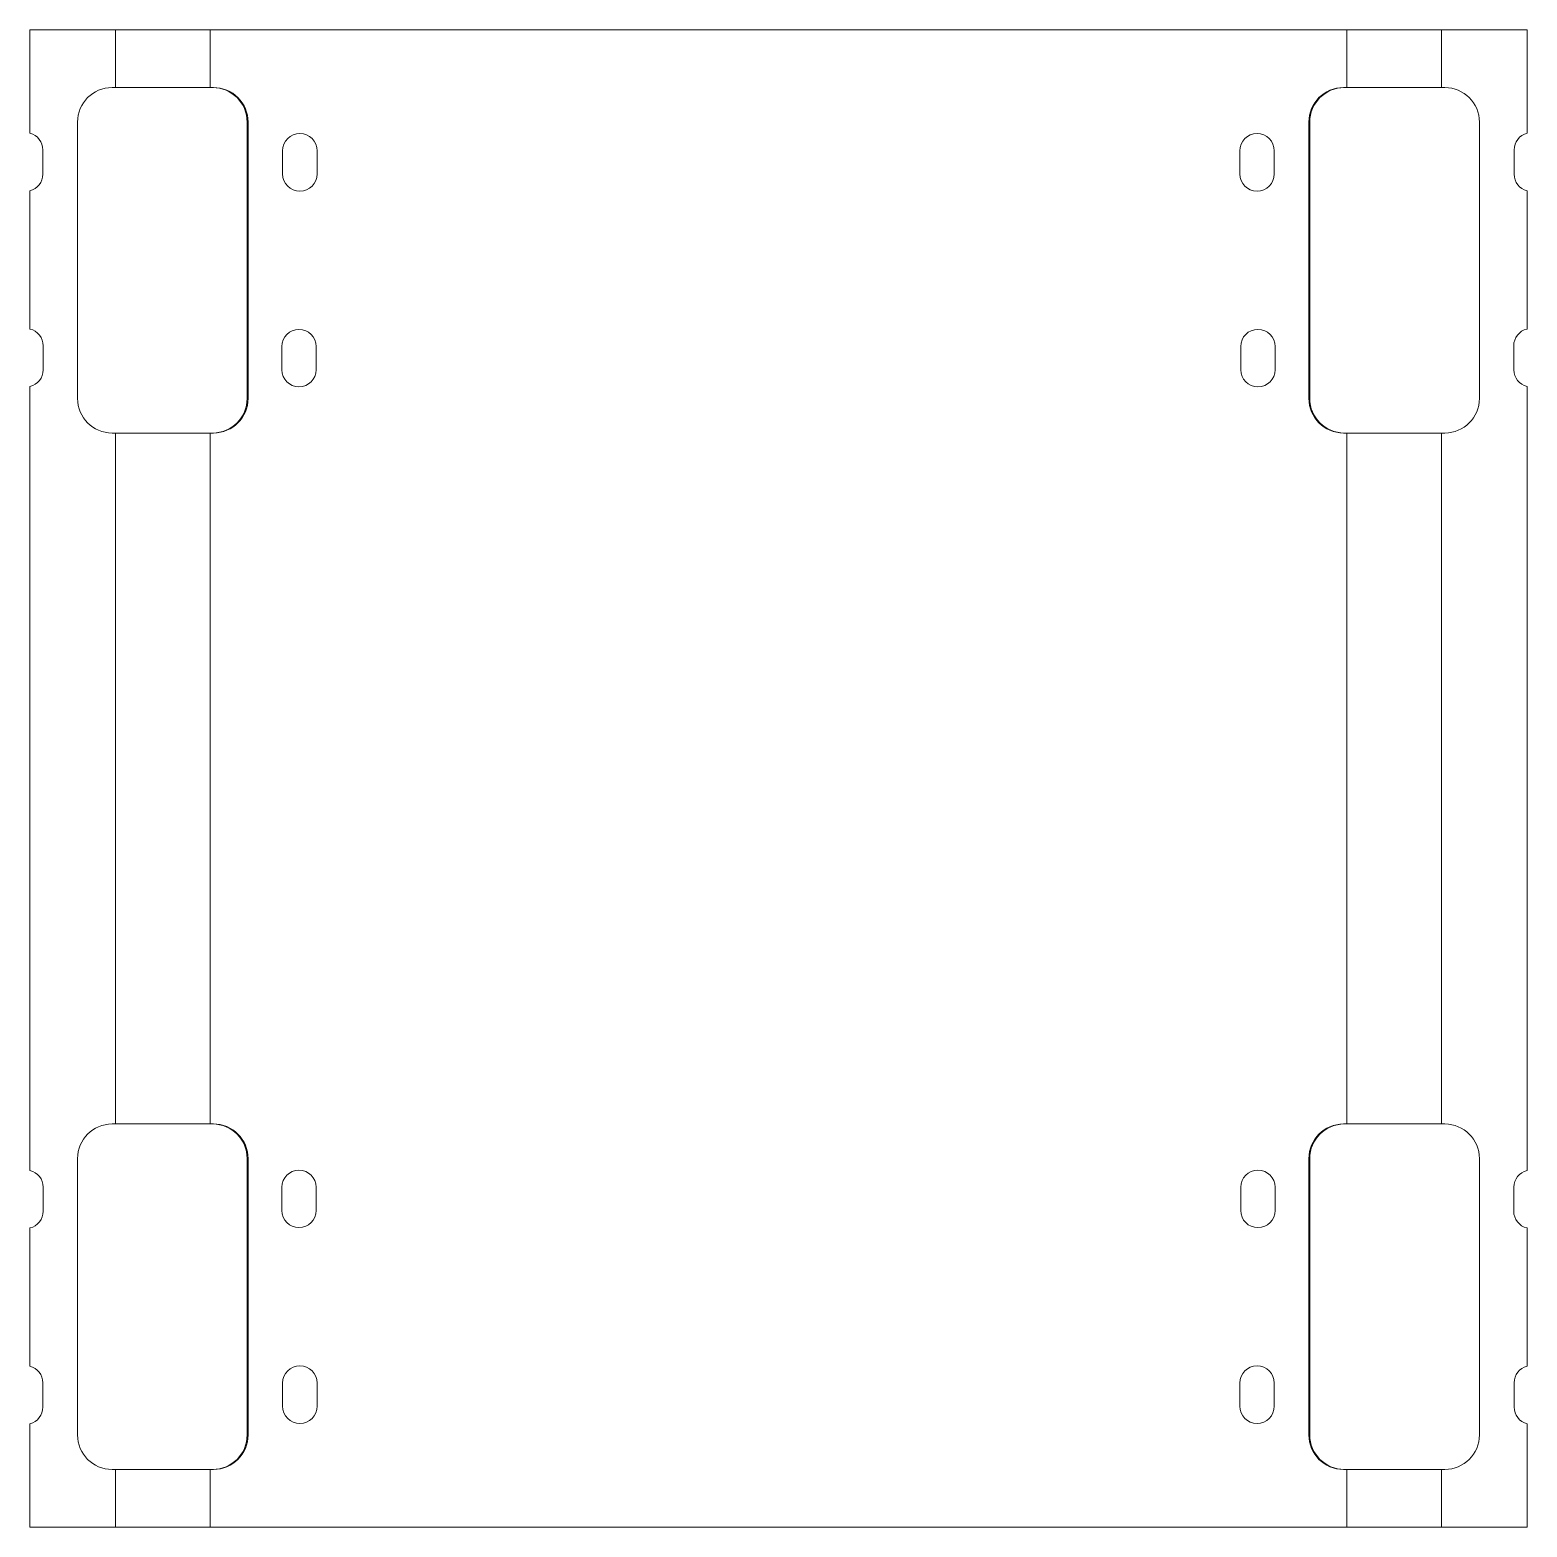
# Model space of a CAD drawing. Header units: millimetres. Extents: x -98 to 32, y -130 to 0.
import ezdxf

# ---------------------------------------------------------------- set-up
doc = ezdxf.new("R2010")
doc.units = ezdxf.units.MM

msp = doc.modelspace()

# ---------------------------------------------------------------- linework, layer by layer
at = {"color": 7, "linetype": 'Continuous', "lineweight": 15}
for p, q in [((-97.85, -8.97), (-97.85, 0)), ((32.15, 0), (-97.85, 0)), ((-90.41, -5), (-90.41, 0)), ((-82.21, -5), (-82.21, 0)), ((16.51, -5), (16.51, 0)), ((24.71, -5), (24.71, 0)), ((32.15, -8.97), (32.15, 0)), ((-90.72, -5), (-81.91, -5)), ((25.01, -5), (16.2, -5)), ((-93.72, -32), (-93.72, -8)), ((-78.91, -8), (-78.99, -8)), ((-78.99, -32), (-78.99, -8)), ((-78.91, -32), (-78.91, -8)), ((13.2, -32), (13.2, -8)), ((13.28, -8), (13.2, -8)), ((13.28, -32), (13.28, -8)), ((28.01, -32), (28.01, -8)), ((-96.73, -10.42), (-96.74, -12.52)), ((-75.91, -12.5), (-75.91, -10.5)), ((-72.91, -10.5), (-72.91, -12.5)), ((7.2, -12.5), (7.2, -10.5)), ((10.2, -10.5), (10.2, -12.5)), ((31.03, -12.52), (31.03, -10.42)), ((-97.85, -25.97), (-97.85, -13.97)), ((32.15, -25.97), (32.15, -13.97)), ((-96.7, -27.43), (-96.7, -29.51)), ((-75.99, -29.5), (-75.99, -27.5)), ((-72.99, -27.5), (-72.99, -29.5)), ((7.28, -29.5), (7.28, -27.5)), ((10.28, -27.5), (10.28, -29.5)), ((31, -29.51), (30.99, -27.43)), ((-97.85, -99.03), (-97.85, -30.97)), ((32.15, -99.03), (32.15, -30.97)), ((-78.99, -32), (-78.91, -32)), ((13.2, -32), (13.28, -32)), ((-90.72, -35), (-81.91, -35)), ((-90.41, -95), (-90.41, -35)), ((-82.21, -95), (-82.21, -35)), ((25.01, -35), (16.2, -35)), ((16.51, -95), (16.51, -35)), ((24.71, -95), (24.71, -35)), ((-90.72, -95), (-81.91, -95)), ((25.01, -95), (16.2, -95)), ((-93.72, -122), (-93.72, -98)), ((-78.91, -98), (-78.99, -98)), ((-78.99, -122), (-78.99, -98)), ((-78.91, -122), (-78.91, -98)), ((13.2, -122), (13.2, -98)), ((13.28, -98), (13.2, -98)), ((13.28, -122), (13.28, -98)), ((28.01, -122), (28.01, -98)), ((-96.7, -100.49), (-96.7, -102.57)), ((-75.99, -102.5), (-75.99, -100.5)), ((-72.99, -100.5), (-72.99, -102.5)), ((7.28, -102.5), (7.28, -100.5)), ((10.28, -100.5), (10.28, -102.5)), ((30.99, -102.57), (31, -100.49)), ((-97.85, -116.03), (-97.85, -104.03)), ((32.15, -116.03), (32.15, -104.03)), ((-96.74, -117.48), (-96.73, -119.58)), ((-75.91, -119.5), (-75.91, -117.5)), ((-72.91, -117.5), (-72.91, -119.5)), ((7.2, -119.5), (7.2, -117.5)), ((10.2, -117.5), (10.2, -119.5)), ((31.03, -119.58), (31.03, -117.48)), ((-97.85, -130), (-97.85, -121.03)), ((-78.99, -122), (-78.91, -122)), ((13.2, -122), (13.28, -122)), ((32.15, -130), (32.15, -121.03)), ((-90.72, -125), (-81.91, -125)), ((-90.41, -130), (-90.41, -125)), ((-82.21, -130), (-82.21, -125)), ((25.01, -125), (16.2, -125)), ((16.51, -130), (16.51, -125)), ((24.71, -130), (24.71, -125)), ((32.15, -130), (-97.85, -130))]:
    msp.add_line(p, q, dxfattribs=at)
for centre, radius, start, end in [((-90.72, -8), 3, 90, 180), ((-81.99, -8), 3, 0.0022, 90.002), ((-81.91, -8), 3, 0.002, 90.0022), ((16.2, -8), 3, 89.9979, 179.9979), ((16.28, -8), 3, 89.9979, 179.9979), ((25.01, -8), 3, 0, 90), ((-98.23, -10.42), 1.5, 359.8465, 75.3502), ((-74.41, -10.5), 1.5, 0, 180), ((8.7, -10.5), 1.5, 0, 180), ((32.53, -10.42), 1.5, 104.6498, 180.1535), ((-98.24, -12.52), 1.5, 284.8719, 359.8465), ((-74.41, -12.5), 1.5, 180, 0), ((8.7, -12.5), 1.5, 180, 0), ((32.53, -12.52), 1.5, 180.1535, 255.1281), ((-98.2, -27.43), 1.5, 359.8465, 76.6721), ((32.49, -27.43), 1.5, 103.3279, 180.1535), ((-74.49, -27.5), 1.5, 0, 180), ((8.78, -27.5), 1.5, 0, 180), ((-98.2, -29.51), 1.5, 283.5469, 359.8465), ((-74.49, -29.5), 1.5, 180, 0), ((8.78, -29.5), 1.5, 180, 0), ((32.5, -29.51), 1.5, 180.1535, 256.4531), ((-90.72, -32), 3, 180, 270), ((-81.99, -32), 3, 269.9979, 359.9979), ((-81.91, -32), 3, 269.9979, 359.9979), ((16.2, -32), 3, 180.0021, 270.0021), ((16.28, -32), 3, 180.0022, 270.002), ((25.01, -32), 3, 270, 0), ((-90.72, -98), 3, 90, 180), ((-81.99, -98), 3, 0.0022, 90.002), ((-81.91, -98), 3, 0.002, 90.0022), ((16.2, -98), 3, 89.9979, 179.9979), ((16.28, -98), 3, 89.9979, 179.9979), ((25.01, -98), 3, 0, 90), ((-98.2, -100.49), 1.5, 0.1535, 76.4531), ((-74.49, -100.5), 1.5, 0, 180), ((8.78, -100.5), 1.5, 0, 180), ((32.5, -100.49), 1.5, 103.5469, 179.8465), ((-98.2, -102.57), 1.5, 283.3279, 0.1535), ((-74.49, -102.5), 1.5, 180, 0), ((8.78, -102.5), 1.5, 180, 0), ((32.49, -102.57), 1.5, 179.8465, 256.6721), ((-98.24, -117.48), 1.5, 0.1535, 75.1281), ((-74.41, -117.5), 1.5, 0, 180), ((8.7, -117.5), 1.5, 0, 180), ((32.53, -117.48), 1.5, 104.8719, 179.8465), ((-98.23, -119.58), 1.5, 284.6498, 0.1535), ((-74.41, -119.5), 1.5, 180, 0), ((8.7, -119.5), 1.5, 180, 0), ((32.53, -119.58), 1.5, 179.8465, 255.3502), ((-90.72, -122), 3, 180, 270), ((-81.99, -122), 3, 269.9979, 359.9979), ((-81.91, -122), 3, 269.9979, 359.9979), ((16.2, -122), 3, 180.0021, 270.0021), ((16.28, -122), 3, 180.0022, 270.002), ((25.01, -122), 3, 270, 0)]:
    msp.add_arc(centre, radius, start, end, dxfattribs=at)

doc.saveas('drawing.dxf')
